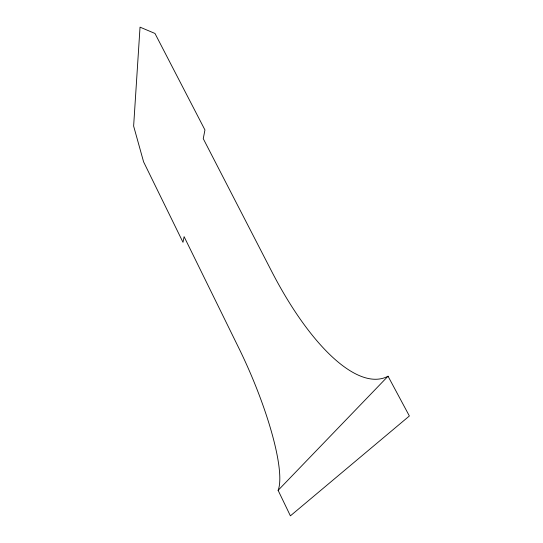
<?xml version="1.0" encoding="UTF-8"?>
<svg xmlns="http://www.w3.org/2000/svg" width="543" height="543" viewBox="0 0 543 543"><rect width="100%" height="100%" fill="white"/><g stroke="black" fill="none" stroke-linecap="round" stroke-linejoin="round"><path stroke-width="0.81" d="M278.118 490.343L388.041 376.218A196.96 71.004 69 0 1 271.873 271.765L203.252 138.662L204.949 129.967L154.972 33.449L140.033 27.15L133.632 126.085L143.603 161.875L182.998 242.307L184.097 236.653L239.001 348.43A120.125 26.01 66.9 0 1 278.118 490.343L290.396 515.85L409.368 415.986L388.041 376.218"/></g></svg>
